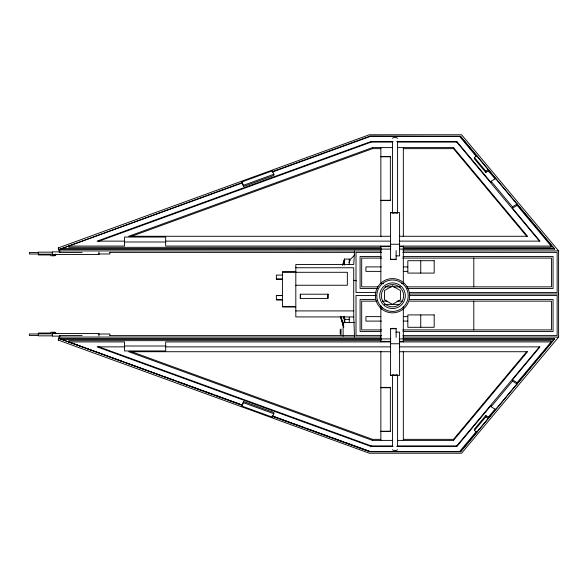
<?xml version="1.0" encoding="UTF-8"?>
<svg xmlns="http://www.w3.org/2000/svg" width="588" height="588" viewBox="0 0 588 588"><rect width="100%" height="100%" fill="white"/><g stroke="black" fill="none" stroke-linecap="round" stroke-linejoin="round"><path stroke-width="0.88" d="M354.542 250.944L353.733 264.519L295.815 264.519L295.815 316.925L353.733 316.925L354.542 337.056M342.679 264.96L344.524 259.073L349.265 259.073M342.679 265.269L344.311 260.021L344.811 260.175M343.443 264.578L344.237 262.05M82.107 335.476L59.814 335.608L58.337 338.659L58.337 340.114L369.33 453.223L461.595 453.223L558.6 337.056L558.6 250.944L461.595 134.777L369.33 134.777L58.337 247.886L58.337 249.341L59.814 252.392L82.107 252.524M58.337 340.114L59.814 337.056L59.814 335.608M241.866 404.882L243.506 401.516L273.876 412.555L273.876 413.746L272.244 417.113L241.866 406.065L241.866 404.882L68.789 341.929L68.789 340.673L380.855 340.673M241.866 406.065L243.506 402.699L243.506 401.516M348.904 262.762L350.918 258.816L354.667 255.06M397.584 440.405L453.488 440.405L453.488 439.354L526.958 351.367M453.488 440.405L527.546 351.72L399.59 351.72M396.709 446.571L456.736 446.571L456.736 445.91L539.402 346.913M456.736 446.571L491.105 405.411L491.105 406.727L495.735 409.623M491.105 406.727L512.493 381.12L512.493 379.804L539.99 346.869L399.62 346.869M485.813 415.518L485.813 416.833L488.371 418.443L488.371 417.12L485.813 415.518L474.384 429.203L474.384 430.519L476.949 432.121M474.384 430.519L485.813 416.833M476.368 431.496L459.654 451.518L370.095 451.518L272.244 415.929L272.244 417.113M488.371 417.12L495.17 408.983M512.493 381.12L517.117 384.015L517.117 382.7L551.162 341.929L551.162 340.673L403.331 340.673M272.281 416.326L369.742 451.775L460.544 451.775L554.587 338.828L403.214 338.828M460.544 451.775L554.587 338.828M485.813 172.482L485.813 171.167L488.371 169.557L488.371 170.88L485.813 172.482L474.384 158.797L474.384 157.481L476.949 155.879M396.709 141.429L456.736 141.429L491.105 182.589L491.105 181.273L495.735 178.377M399.62 241.131L539.99 241.131L512.493 208.196L512.493 206.88L517.117 203.985L517.117 205.3L551.162 246.071L551.162 247.327L403.331 247.327M512.493 208.196L517.117 205.3M52.325 252.156L38.36 252.156L38.36 254.964L50.744 254.964L50.744 255.758L54.434 255.758L55.757 254.964L55.757 254.178M241.866 181.935L272.244 170.887L273.876 174.254L273.876 175.444L243.506 186.484L241.866 183.118L241.866 181.935L243.506 185.301L243.506 186.484M390.748 249.099L60.108 249.172L242.094 182.648M272.281 171.674L369.742 136.225L460.544 136.225L554.587 248.842L399.73 249.099M60.108 249.172L241.866 183.118M243.506 185.301L273.876 174.254M393.071 141.429L371.249 141.429L97.123 241.131L124.546 241.131M97.99 241.477L371.249 142.09L392.159 142.09M392.453 147.595L372.527 147.595L128.684 236.28L390.572 236.28M130.411 236.707L372.527 148.646L380.855 148.646M344.311 322.643L344.311 319.152L344.811 318.997L344.811 322.489M52.964 332.558L54.434 332.242L55.757 333.036L55.757 333.822M343.546 316.403L344.274 318.049L344.774 317.983L344.046 316.344M554.587 249.172L460.544 136.548L369.742 136.225M397.62 142.09L456.736 142.09L539.402 241.087M397.584 147.595L453.488 147.595L527.546 236.28L399.59 236.28M403.331 148.646L453.488 148.646L526.958 236.633M380.855 156.459L390.366 156.459L390.366 200.604L380.855 200.604M380.855 156.79L390.366 156.79M380.855 200.273L390.366 200.273M390.572 212.782L397.584 212.782M165.676 241.131L390.447 241.131M124.546 241.991L165.676 241.991M390.572 244.248L399.59 244.248M390.748 246.071L165.676 246.071L165.676 237.045L124.546 237.045L124.546 246.071L68.789 246.071L68.789 247.327L380.855 247.327M399.737 246.071L551.162 246.071M380.855 246.629L390.748 246.629M399.737 246.629L403.331 246.629M60.108 248.842L381.2 248.842M403.214 248.842L554.587 248.842M58.337 247.886L59.814 250.944L381.083 250.944M403.045 250.944L558.6 250.944M59.645 251.87L52.325 251.87L52.325 254.501L98.975 254.501L98.975 252.046M109.897 252.392L354.895 252.392M38.36 252.443L29.4 252.443L29.4 254.023L38.36 254.023M381.722 252.399L356.005 252.399L356.005 292.545L375.967 292.545M402.846 252.399L557.145 252.399L557.145 292.545L409.542 292.545M98.247 253.979L109.897 253.979L109.897 252.326M38.36 254.178L52.325 254.178M54.081 254.964L55.757 254.964M395.981 255.883L399.59 255.883L399.59 212.599L390.572 212.599L390.586 259.595L396.121 259.595L396.121 250.613M381.127 256.486L360.091 256.486L360.091 288.458L377.489 288.458M403.074 256.486L553.058 256.486L553.058 288.458L407.712 288.458M381.737 258.088L361.686 258.088L361.686 286.856L377.937 286.856M402.706 258.088L551.456 258.088L551.456 286.856L406.83 286.856M390.586 259.249L396.121 259.249M381.414 266.901L365.927 266.901L365.927 271.377L380.855 271.377M403.272 266.901L407.829 266.901M295.815 267.753L353.733 267.753L353.733 316.925M403.331 271.377L407.829 271.377M295.815 271.803L282.416 271.803L282.416 306.804L295.815 306.804L282.416 306.738M282.416 272.163L295.815 272.163M295.815 272.295L347.354 272.295L347.354 285.254L295.815 285.254M282.674 275.088L276.367 275.088L276.367 279.16L282.674 279.16L276.367 279.087M383.552 283.592L380.855 283.592L380.855 246.071M401.538 283.592L403.331 283.592L403.331 246.071M385.162 286.856L391.483 286.856M393.291 286.856L400.509 286.856M409.542 294L558.6 294M282.674 295.507L276.367 295.507L276.367 299.836L282.674 299.836M375.967 295.455L356.005 295.455L356.005 335.601L381.722 335.601M409.542 295.455L557.145 295.455L557.145 335.601L402.846 335.601M276.367 295.58L282.674 295.58M375.659 299.542L360.091 299.542L360.091 331.514L381.127 331.514M409.542 299.542L553.058 299.542L553.058 331.514L403.074 331.514M276.367 299.762L282.674 299.762M377.033 301.144L361.686 301.144L361.686 329.912L381.737 329.912M382.457 301.144L386.97 301.144M396.9 301.144L402.317 301.144M409.542 301.144L551.456 301.144L551.456 329.912L402.706 329.912M384.456 304.408L399.737 304.408M295.815 310.912L353.733 310.912M380.855 316.623L365.927 316.623L365.927 321.099L381.414 321.099M403.331 316.623L407.829 316.623M349.265 319.358L344.524 319.358L343.407 316.836M403.272 321.099L407.829 321.099M354.682 322.474L343.12 322.474L343.12 336.299M390.586 328.751L396.121 328.751M395.981 332.117L399.59 332.117L399.59 375.401L390.572 375.401L390.586 328.405L396.121 328.405L396.121 337.387M54.434 332.242L50.744 332.242L50.744 333.036L38.36 333.036L38.36 335.844L52.325 335.844M54.081 333.036L55.757 333.036M38.36 333.822L52.325 333.822M38.36 333.977L29.4 333.977L29.4 335.557L38.36 335.557M98.247 334.021L109.897 334.021L109.897 335.674M109.897 335.608L354.895 335.608M59.645 336.13L52.325 336.13L52.325 333.499L98.975 333.499L98.975 335.954M59.814 337.056L381.083 337.056M403.045 337.056L558.6 337.056M242.094 405.353L60.108 338.828L381.2 338.828M380.855 338.901L390.748 338.901M399.73 338.901L403.331 338.901M60.108 339.158L381.2 339.158M403.214 339.158L554.587 339.158M380.855 341.371L390.748 341.371M399.737 341.371L403.331 341.371M68.789 341.929L124.546 341.929L124.546 350.955L165.676 350.955L165.676 341.929L390.748 341.929M399.737 341.929L551.162 341.929M390.572 343.752L399.59 343.752M124.546 346.009L165.676 346.009M124.546 346.869L97.123 346.869L371.249 446.571L393.071 446.571M165.676 346.869L390.447 346.869M390.572 351.72L128.684 351.72L372.527 440.405L392.453 440.405M390.572 375.217L397.584 375.217M380.855 387.396L390.366 387.396L390.366 431.541L380.855 431.541M380.855 387.727L390.366 387.727M380.855 431.21L390.366 431.21M130.411 351.293L372.527 439.354L380.855 439.354M403.331 439.354L453.488 439.354M97.99 346.523L371.249 445.91L392.159 445.91M397.62 445.91L456.736 445.91M344.73 442.352L369.742 451.452L460.544 451.452M52.964 255.442L54.434 255.758M353.733 280.241L356.387 280.895M243.506 402.699L273.876 413.746M60.108 338.828L84.26 347.618M85.988 348.243L97.196 352.322M98.924 352.947L110.132 357.026M111.86 357.651L123.076 361.73M124.796 362.355L136.012 366.434M137.732 367.066L148.948 371.146M150.675 371.77L161.884 375.85M163.611 376.474L174.82 380.554M176.547 381.178L187.756 385.258M189.483 385.882L200.699 389.962M202.419 390.594L213.635 394.673M215.355 395.298L226.571 399.377M228.298 400.002L239.507 404.081M272.281 416.003L278.322 418.2M280.042 418.825L291.258 422.904M292.978 423.529L304.194 427.608M305.922 428.233L317.13 432.312M318.858 432.937L330.066 437.016M331.794 437.648L343.002 441.728M512.493 379.804L517.117 382.7M476.368 156.504L459.654 136.482L370.095 136.482L272.244 172.071L272.244 170.887M488.371 170.88L495.17 179.017M474.384 157.481L485.813 171.167M491.105 181.273L512.493 206.88M343.201 316.653L344.311 319.152M341.055 316.616L343.737 325.179M340.562 316.763L343.774 327.046M340.305 316.248L343.73 327.178M473.803 258.088L473.803 286.856M473.803 301.144L473.803 329.912M456.736 141.429L456.736 142.09M453.488 147.595L453.488 148.646M420.743 260.704L420.743 273.089M420.743 314.911L420.743 327.296M403.331 147.808L403.331 236.663M403.331 306.238L403.331 341.929M403.331 351.337L403.331 440.191M397.584 142.252L397.584 213.15M397.584 374.85L397.584 445.748M392.453 141.363L392.453 213.15M392.453 374.85L392.453 446.637M380.855 147.544L380.855 236.714M380.855 305.326L380.855 341.929M380.855 351.286L380.855 440.456M372.527 147.595L372.527 148.646M372.527 439.354L372.527 440.405M371.249 141.429L371.249 142.09M371.249 445.91L371.249 446.571M349.265 258.94L349.265 264.681M349.265 317.314L349.265 322.731M344.524 258.94L344.524 265.107M344.524 316.682L344.524 322.805M344.267 260.205L344.267 264.504M344.274 316.219L344.274 318.049M341.011 328.993L341.011 334.793M340.217 329.589L340.217 334.197M327.817 294.206L327.817 298.425M300.475 294.206L300.475 298.425M59.814 250.944L59.814 252.392M392.541 138.364A2.565 1.279 0 0 1 395.018 137.408A2.565 1.279 0 0 1 397.495 138.364M393.21 213.15A2.565 1.279 0 0 1 396.834 213.15M397.495 449.636A2.565 1.279 0 0 1 395.018 450.592A2.565 1.279 0 0 1 392.541 449.636M396.834 374.85A2.565 1.279 0 0 1 393.21 374.85M392.446 285.944L384.456 290.553L384.456 299.777L392.446 304.393L400.435 299.777L400.435 290.553L392.446 285.944M434.179 260.704L407.829 260.704L407.829 273.089L434.179 273.089L434.179 260.704M328.067 294.206L300.225 294.206L300.225 298.425L328.067 298.425L328.067 294.206M434.179 314.911L407.829 314.911L407.829 327.296L434.179 327.296L434.179 314.911M382.553 307.899A15.722 15.722 0 0 0 408.013 298.241A15.722 15.722 0 0 0 386.926 281.02A15.722 15.722 0 0 0 382.553 307.899M381.663 308.987A17.133 17.133 0 0 0 409.402 298.469A17.133 17.133 0 0 0 386.426 279.704A17.133 17.133 0 0 0 381.663 308.987M384.383 305.657A12.826 12.826 0 0 0 405.161 297.778A12.826 12.826 0 0 0 387.948 283.725A12.826 12.826 0 0 0 384.383 305.657M385.449 304.349A11.143 11.143 0 0 0 403.5 297.506A11.143 11.143 0 0 0 388.543 285.298A11.143 11.143 0 0 0 385.449 304.349"/></g></svg>
